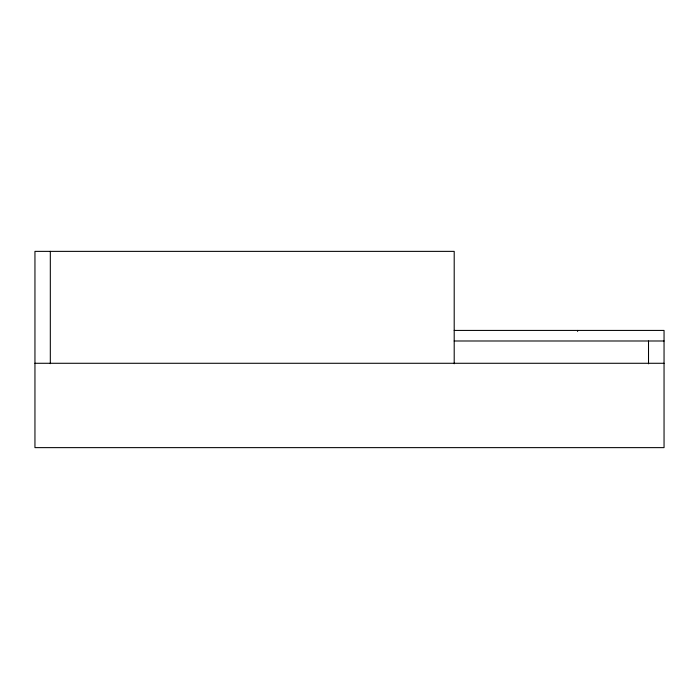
<?xml version="1.0" encoding="UTF-8"?>
<svg xmlns="http://www.w3.org/2000/svg" width="699" height="699" viewBox="0 0 699 699"><rect width="100%" height="100%" fill="white"/><g stroke="black" fill="none" stroke-linecap="round" stroke-linejoin="round"><path stroke-width="1.05" d="M454.201 330.426L664.05 330.426L664.05 447.631L34.95 447.631L34.95 251.369L454.201 251.369L454.201 363.768M454.201 340.99L664.05 340.99M34.95 363.279L664.05 363.279M648.515 340.99L648.515 363.838M577.601 330.426L577.601 331.413M50.319 251.369L50.319 363.672"/></g></svg>
